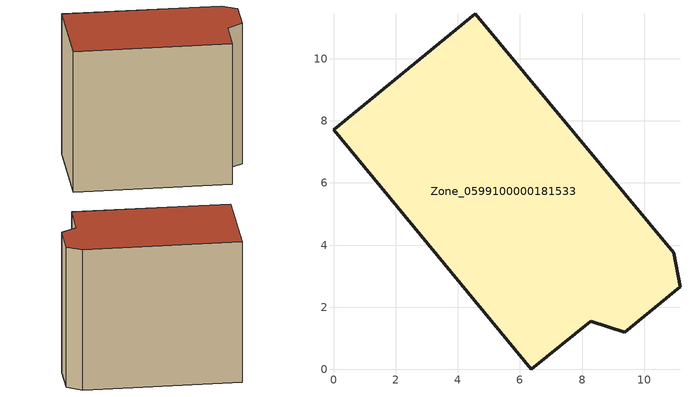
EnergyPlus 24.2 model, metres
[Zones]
Zone_0599100000181533
 floor ground (C_G): 0,7.71 4.56,11.45 10.94,3.75 11.15,2.66 9.38,1.19 8.27,1.55 6.36,0 z0
 wall outside (C_F): 4.56,11.45 0,7.71 6.36,0 8.27,1.55 9.38,1.19 11.15,2.66 10.94,3.75 4.56,11.45 z0:9.55
 roof outside (C_R): 10.94,3.75 4.56,11.45 0,7.71 6.36,0 8.27,1.55 9.38,1.19 11.15,2.66 z9.55
[BUILDING]
Pand.0599100000181533: North Axis=0; Terrain=City; Loads Convergence Tolerance Value=0.04; Temperature Convergence Tolerance Value=0.4; Solar Distribution=FullExterior; Maximum Number of Warmup Days=25; Minimum Number of Warmup Days=1
[Site:Location]
Rotterdam.The.Hague.AP_ZH_NLD Design_Conditions: Latitude=51.96; Longitude=4.45; Time Zone=1; Elevation=-4.5
[SITE:GROUNDTEMPERATURE:BUILDINGSURFACE]
18, 18, 18, 18, 18, 18, 18, 18, 18, 18, 18, 18
[MATERIAL] Thermal Absorptance=0.9; Solar Absorptance=0.7; Visible Absorptance=0.7
Name | Roughness | Thickness | Conductivity | Density | Specific Heat
G.TI.1946 | MediumSmooth | 0.15 | 1 | 540 | 1210
F.TI.1946 | Rough | 0.3 | 0.857143 | 1920 | 840
R.TI.1946 | MediumRough | 0.2 | 0.1 | 1500 | 1000
[CONSTRUCTION]
C_G: G.TI.1946
C_F: F.TI.1946
C_R: R.TI.1946
[ZONE]
Zone_0599100000181533: Type=1; Multiplier=1; Ceiling Height=Autocalculate; Volume=Autocalculate; Floor Area=autocalculate; Part of Total Floor Area=Yes
[ZONEINFILTRATION:DESIGNFLOWRATE]
Infil_Zone_0599100000181533: Zone or ZoneList or Space or SpaceList=Zone_0599100000181533; Schedule=AlwaysOn; Design Flow Rate Calculation Method=Flow/Area; Flow Rate per Floor Area=0.003; Constant Term Coefficient=1; Temperature Term Coefficient=0; Velocity Term Coefficient=0; Velocity Squared Term Coefficient=0
[HVACTEMPLATE:ZONE:IDEALLOADSAIRSYSTEM]
Zone_0599100000181533: Maximum Heating Supply Air Temperature=50; Minimum Cooling Supply Air Temperature=13; Maximum Heating Supply Air Humidity Ratio=0.0156; Minimum Cooling Supply Air Humidity Ratio=0.0077; Heating Limit=NoLimit; Cooling Limit=NoLimit; Dehumidification Control Type=ConstantSensibleHeatRatio; Cooling Sensible Heat Ratio=0.7; Dehumidification Setpoint=60; Humidification Control Type=None; Humidification Setpoint=30; Outdoor Air Method=None; Outdoor Air Flow Rate per Person=0.00944; Outdoor Air Flow Rate per Zone Floor Area=0; Outdoor Air Flow Rate per Zone=0; Demand Controlled Ventilation Type=None; Outdoor Air Economizer Type=NoEconomizer; Heat Recovery Type=None; Sensible Heat Recovery Effectiveness=0.7; Latent Heat Recovery Effectiveness=0.65
[ZONECONTROL:THERMOSTAT]
ThermostatControl_Zone_0599100000181533: Zone or ZoneList=Zone_0599100000181533; Control Type Schedule=DualSetpointControlType; Control 1=Thermostat_Zone_0599100000181533; Temperature Difference Between Cutout And Setpoint=0
[THERMOSTATSETPOINT:DUALSETPOINT]
Thermostat_Zone_0599100000181533: Heating Setpoint Temperature Schedule=HeatingSetpoint_Zone_0599100000181533; Cooling Setpoint Temperature Schedule=CoolingSetpoint_Zone_0599100000181533
[SCHEDULE:COMPACT]
HeatingSetpoint_Zone_0599100000181533: Through: 12/31, For: AllDays, Until: 24:00, 21
CoolingSetpoint_Zone_0599100000181533: Through: 12/31, For: AllDays, Until: 24:00, 24
DualSetpointControlType: Through: 12/31, For: AllDays, Until: 24:00, 4
AlwaysOn: Through: 12/31, For: AllDays, Until: 24:00, 1
